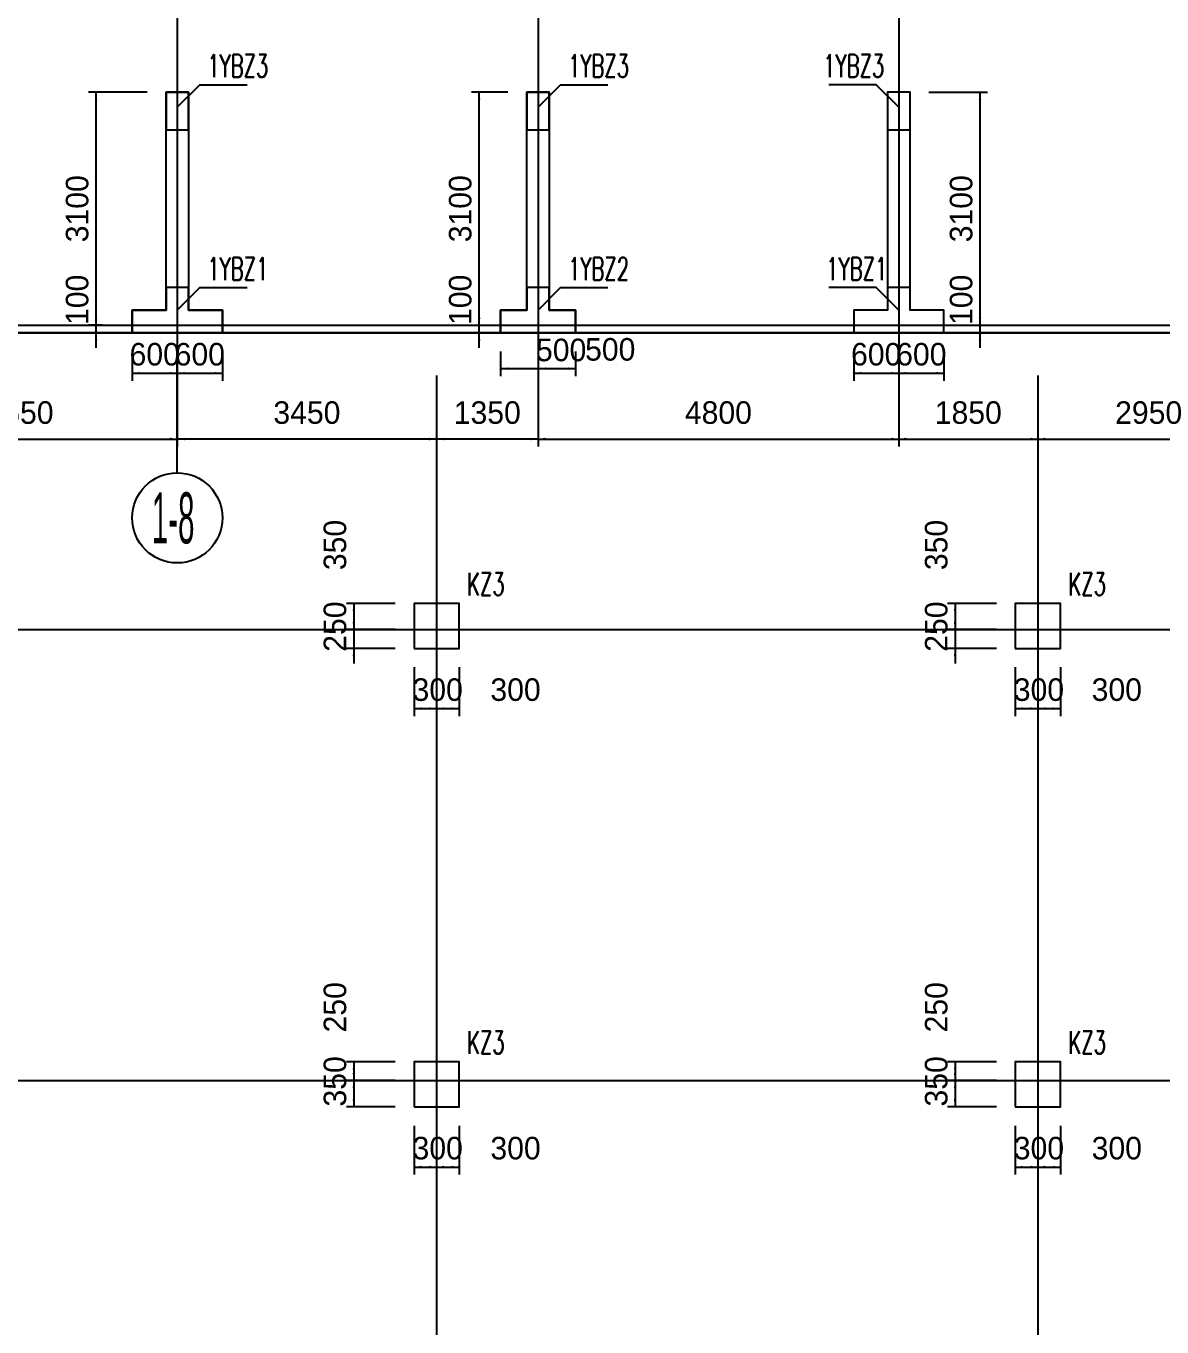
# Model space of a CAD drawing. Extents: x 19107 to 699106, y -67310 to 245688.
# Drawn here: x 621296 to 636410, y 203810 to 221119 of the extents above; entities that cross this region are included whole.
import ezdxf

# ---------------------------------------------------------------- set-up
doc = ezdxf.new("R2010")
doc.units = 0
doc.header["$LTSCALE"] = 100
doc.header["$MEASUREMENT"] = 0
doc.linetypes.add('DASHED', pattern=[19.05, 12.7, -6.35])
for name, color, linetype in [('b边缘构件', 235, 'Continuous'), ('COLU_DASH', 9, 'DASHED'), ('DIM', 3, 'Continuous'), ('DOTE', 253, 'Continuous'), ('L-AXIS', 3, 'Continuous'), ('wall-主楼', 2, 'Continuous'), ('小尺寸', 4, 'Continuous')]:
    doc.layers.add(name, color=color, linetype=linetype)
doc.layers.add('Select Column Frame Line', color=7, linetype='Continuous', lineweight=0)
doc.layers.add('Select Column Frame Position', color=7, linetype='Continuous', lineweight=0)
doc.styles.get("Standard").update_dxf_attribs({"font": 'standard'})
doc.styles.add('汉字', font='汉字')
doc.dimstyles.get("Standard").update_dxf_attribs({"dimtxt": 300, "dimasz": 100, "dimexe": 100, "dimexo": 250, "dimgap": 100, "dimtad": 0, "dimtoh": 1, "dimdec": 0, "dimdsep": 46, "dimcen": 0.09, "dimclrt": 7, "dimadec": 0, "dimazin": 0, "dimtfac": 1, "dimtdec": 4, "dimtofl": 0, "dimtmove": 0, "dimatfit": 3, "dimfxl": 1, "dimtolj": 1, "dimtzin": 0, "dimarcsym": 0})

# ---------------------------------------------------------------- blocks, each defined once
blk = doc.blocks.new('*D278')
at = {"layer": 'L-AXIS', "color": 0, "linetype": 'ByBlock', "lineweight": -2}
for p, q in [((632908, 216467), (632908, 215524)), ((634758, 216467), (634758, 215524)), ((632908, 215624), (634758, 215624))]:
    blk.add_line(p, q, dxfattribs=at)
for points in [[(632908, 215624), (633008, 215641), (633008, 215607)], [(634758, 215624), (634658, 215607), (634658, 215641)]]:
    blk.add_solid(points, dxfattribs=at)
at = {"layer": 'L-AXIS', "color": 7, "linetype": 'Continuous', "lineweight": -2, "insert": (633833, 215974), "char_height": 300, "width": 690, "attachment_point": 5, "style": '汉字'}
blk.add_mtext('1850', dxfattribs=at)
blk = doc.blocks.new('*D1127')
at = {"layer": 'L-AXIS', "color": 0, "linetype": 'ByBlock', "lineweight": -2}
for p, q in [((623308, 216467), (623308, 215524)), ((626758, 216467), (626758, 215524)), ((626758, 215624), (623308, 215624))]:
    blk.add_line(p, q, dxfattribs=at)
for points in [[(623308, 215624), (623408, 215641), (623408, 215607)], [(626758, 215624), (626658, 215607), (626658, 215641)]]:
    blk.add_solid(points, dxfattribs=at)
at = {"layer": 'L-AXIS', "color": 7, "linetype": 'Continuous', "lineweight": -2, "insert": (625033, 215974), "char_height": 300, "width": 785, "attachment_point": 5, "style": '汉字'}
blk.add_mtext('3450', dxfattribs=at)
blk = doc.blocks.new('*D1470')
at = {"layer": 'L-AXIS', "color": 0, "linetype": 'ByBlock', "lineweight": -2}
for p, q in [((618758, 216467), (618758, 215524)), ((623308, 216467), (623308, 215524)), ((618758, 215624), (623308, 215624))]:
    blk.add_line(p, q, dxfattribs=at)
for points in [[(618758, 215624), (618858, 215641), (618858, 215607)], [(623308, 215624), (623208, 215607), (623208, 215641)]]:
    blk.add_solid(points, dxfattribs=at)
at = {"layer": 'L-AXIS', "color": 7, "linetype": 'Continuous', "lineweight": -2, "insert": (621216, 215974), "char_height": 300, "width": 790, "attachment_point": 5, "style": '汉字'}
blk.add_mtext('4550', dxfattribs=at)
blk = doc.blocks.new('_AXISO')
blk.add_circle((0, 0), 0.5)
blk = doc.blocks.new('*D4788')
at = {"layer": 'L-AXIS', "color": 0, "linetype": 'ByBlock', "lineweight": -2}
for p, q in [((628108, 216467), (628108, 215524)), ((632908, 216467), (632908, 215524)), ((628108, 215624), (632908, 215624))]:
    blk.add_line(p, q, dxfattribs=at)
for points in [[(628108, 215624), (628208, 215641), (628208, 215607)], [(632908, 215624), (632808, 215607), (632808, 215641)]]:
    blk.add_solid(points, dxfattribs=at)
at = {"layer": 'L-AXIS', "color": 7, "linetype": 'Continuous', "lineweight": -2, "insert": (630508, 215974), "char_height": 300, "width": 790, "attachment_point": 5, "style": '汉字'}
blk.add_mtext('4800', dxfattribs=at)
blk = doc.blocks.new('*D5115')
at = {"layer": 'L-AXIS', "color": 0, "linetype": 'ByBlock', "lineweight": -2}
for p, q in [((626758, 216467), (626758, 215524)), ((628108, 216467), (628108, 215524)), ((628108, 215624), (626758, 215624))]:
    blk.add_line(p, q, dxfattribs=at)
for points in [[(626758, 215624), (626858, 215641), (626858, 215607)], [(628108, 215624), (628008, 215607), (628008, 215641)]]:
    blk.add_solid(points, dxfattribs=at)
at = {"layer": 'L-AXIS', "color": 7, "linetype": 'Continuous', "lineweight": -2, "insert": (627433, 215974), "char_height": 300, "width": 690, "attachment_point": 5, "style": '汉字'}
blk.add_mtext('1350', dxfattribs=at)
blk = doc.blocks.new('*D5135')
at = {"layer": 'L-AXIS', "color": 0, "linetype": 'ByBlock', "lineweight": -2}
for p, q in [((634758, 216467), (634758, 215524)), ((637708, 216467), (637708, 215524)), ((634758, 215624), (637708, 215624))]:
    blk.add_line(p, q, dxfattribs=at)
for points in [[(634758, 215624), (634858, 215641), (634858, 215607)], [(637708, 215624), (637608, 215607), (637608, 215641)]]:
    blk.add_solid(points, dxfattribs=at)
at = {"layer": 'L-AXIS', "color": 7, "linetype": 'Continuous', "lineweight": -2, "insert": (636233, 215974), "char_height": 300, "width": 775, "attachment_point": 5, "style": '汉字'}
blk.add_mtext('2950', dxfattribs=at)
blk = doc.blocks.new('*D1926')
at = {"layer": '小尺寸', "color": 0, "linetype": 'ByBlock', "lineweight": -2}
for p, q in [((622227, 216838), (622227, 217338)), ((622308, 217138), (622127, 217138)), ((622308, 217038), (622127, 217038))]:
    blk.add_line(p, q, dxfattribs=at)
for points in [[(622227, 217138), (622211, 217238), (622244, 217238)], [(622227, 217038), (622244, 216938), (622211, 216938)]]:
    blk.add_solid(points, dxfattribs=at)
at = {"layer": '小尺寸', "color": 7, "linetype": 'Continuous', "lineweight": -2, "insert": (621977, 217476), "char_height": 300, "width": 476.67, "attachment_point": 5, "rotation": 90, "style": '汉字'}
blk.add_mtext('100', dxfattribs=at)
blk = doc.blocks.new('*D2255')
at = {"layer": '小尺寸', "color": 0, "linetype": 'ByBlock', "lineweight": -2}
for p, q in [((622908, 220238), (622127, 220238)), ((622227, 217138), (622227, 220238)), ((622308, 217138), (622127, 217138))]:
    blk.add_line(p, q, dxfattribs=at)
for points in [[(622227, 220238), (622244, 220138), (622211, 220138)], [(622227, 217138), (622211, 217238), (622244, 217238)]]:
    blk.add_solid(points, dxfattribs=at)
at = {"layer": '小尺寸', "color": 7, "linetype": 'Continuous', "lineweight": -2, "insert": (621977, 218688), "char_height": 300, "width": 775, "attachment_point": 5, "rotation": 90, "style": '汉字'}
blk.add_mtext('3100', dxfattribs=at)
blk = doc.blocks.new('*D2574')
at = {"layer": '小尺寸', "color": 0, "linetype": 'ByBlock', "lineweight": -2}
for p, q in [((627608, 216788), (627608, 216461)), ((628108, 216788), (628108, 216461)), ((627608, 216561), (628108, 216561))]:
    blk.add_line(p, q, dxfattribs=at)
for points in [[(627608, 216561), (627708, 216577), (627708, 216544)], [(628108, 216561), (628008, 216544), (628008, 216577)]]:
    blk.add_solid(points, dxfattribs=at)
at = {"layer": '小尺寸', "color": 7, "linetype": 'Continuous', "lineweight": -2, "insert": (628416, 216807), "char_height": 300, "width": 566.67, "attachment_point": 5, "style": '汉字'}
blk.add_mtext('500', dxfattribs=at)
blk = doc.blocks.new('*D2896')
at = {"layer": '小尺寸', "color": 0, "linetype": 'ByBlock', "lineweight": -2}
for p, q in [((628108, 216788), (628108, 216461)), ((628608, 216788), (628608, 216461)), ((628108, 216561), (628608, 216561))]:
    blk.add_line(p, q, dxfattribs=at)
for points in [[(628108, 216561), (628208, 216577), (628208, 216544)], [(628608, 216561), (628508, 216544), (628508, 216577)]]:
    blk.add_solid(points, dxfattribs=at)
at = {"layer": '小尺寸', "color": 7, "linetype": 'Continuous', "lineweight": -2, "insert": (629069, 216815), "char_height": 300, "width": 566.67, "attachment_point": 5, "style": '汉字'}
blk.add_mtext('500', dxfattribs=at)
blk = doc.blocks.new('*D600')
at = {"layer": '小尺寸', "color": 0, "linetype": 'ByBlock', "lineweight": -2}
for p, q in [((627324, 216838), (627324, 217338)), ((627157, 217138), (627224, 217138)), ((627358, 217038), (627224, 217038))]:
    blk.add_line(p, q, dxfattribs=at)
for points in [[(627324, 217138), (627308, 217238), (627341, 217238)], [(627324, 217038), (627341, 216938), (627308, 216938)]]:
    blk.add_solid(points, dxfattribs=at)
at = {"layer": '小尺寸', "color": 7, "linetype": 'Continuous', "lineweight": -2, "insert": (627074, 217476), "char_height": 300, "width": 476.67, "attachment_point": 5, "rotation": 90, "style": '汉字'}
blk.add_mtext('100', dxfattribs=at)
blk = doc.blocks.new('*D934')
at = {"layer": '小尺寸', "color": 0, "linetype": 'ByBlock', "lineweight": -2}
for p, q in [((627708, 220238), (627224, 220238)), ((627324, 217138), (627324, 220238)), ((627157, 217138), (627224, 217138))]:
    blk.add_line(p, q, dxfattribs=at)
for points in [[(627324, 220238), (627341, 220138), (627308, 220138)], [(627324, 217138), (627308, 217238), (627341, 217238)]]:
    blk.add_solid(points, dxfattribs=at)
at = {"layer": '小尺寸', "color": 7, "linetype": 'Continuous', "lineweight": -2, "insert": (627074, 218688), "char_height": 300, "width": 775, "attachment_point": 5, "rotation": 90, "style": '汉字'}
blk.add_mtext('3100', dxfattribs=at)
blk = doc.blocks.new('*D4538')
at = {"layer": '小尺寸', "color": 0, "linetype": 'ByBlock', "lineweight": -2}
for p, q in [((633989, 216838), (633989, 217338)), ((633908, 217138), (634089, 217138)), ((633908, 217038), (634089, 217038))]:
    blk.add_line(p, q, dxfattribs=at)
for points in [[(633989, 217138), (633972, 217238), (634005, 217238)], [(633989, 217038), (634005, 216938), (633972, 216938)]]:
    blk.add_solid(points, dxfattribs=at)
at = {"layer": '小尺寸', "color": 7, "linetype": 'Continuous', "lineweight": -2, "insert": (633739, 217476), "char_height": 300, "width": 476.67, "attachment_point": 5, "rotation": 90, "style": '汉字'}
blk.add_mtext('100', dxfattribs=at)
blk = doc.blocks.new('*D4875')
at = {"layer": '小尺寸', "color": 0, "linetype": 'ByBlock', "lineweight": -2}
for p, q in [((633308, 220238), (634089, 220238)), ((633989, 217138), (633989, 220238)), ((633908, 217138), (634089, 217138))]:
    blk.add_line(p, q, dxfattribs=at)
for points in [[(633989, 220238), (634005, 220138), (633972, 220138)], [(633989, 217138), (633972, 217238), (634005, 217238)]]:
    blk.add_solid(points, dxfattribs=at)
at = {"layer": '小尺寸', "color": 7, "linetype": 'Continuous', "lineweight": -2, "insert": (633739, 218688), "char_height": 300, "width": 775, "attachment_point": 5, "rotation": 90, "style": '汉字'}
blk.add_mtext('3100', dxfattribs=at)
blk = doc.blocks.new('*D3828')
at = {"layer": '小尺寸', "color": 0, "linetype": 'ByBlock', "lineweight": -2}
for p, q in [((623308, 216788), (623308, 216400)), ((623908, 216788), (623908, 216400)), ((623308, 216500), (623908, 216500))]:
    blk.add_line(p, q, dxfattribs=at)
for points in [[(623308, 216500), (623408, 216517), (623408, 216483)], [(623908, 216500), (623808, 216483), (623808, 216517)]]:
    blk.add_solid(points, dxfattribs=at)
at = {"layer": '小尺寸', "color": 7, "linetype": 'Continuous', "lineweight": -2, "insert": (623608, 216750), "char_height": 300, "width": 556.67, "attachment_point": 5, "style": '汉字'}
blk.add_mtext('600', dxfattribs=at)
blk = doc.blocks.new('*D4159')
at = {"layer": '小尺寸', "color": 0, "linetype": 'ByBlock', "lineweight": -2}
for p, q in [((622708, 216788), (622708, 216400)), ((623308, 216788), (623308, 216400)), ((622708, 216500), (623308, 216500))]:
    blk.add_line(p, q, dxfattribs=at)
for points in [[(622708, 216500), (622808, 216517), (622808, 216483)], [(623308, 216500), (623208, 216483), (623208, 216517)]]:
    blk.add_solid(points, dxfattribs=at)
at = {"layer": '小尺寸', "color": 7, "linetype": 'Continuous', "lineweight": -2, "insert": (623008, 216750), "char_height": 300, "width": 556.67, "attachment_point": 5, "style": '汉字'}
blk.add_mtext('600', dxfattribs=at)
blk = doc.blocks.new('*D1856')
at = {"layer": '小尺寸', "color": 0, "linetype": 'ByBlock', "lineweight": -2}
for p, q in [((632908, 216788), (632908, 216400)), ((633508, 216788), (633508, 216400)), ((632908, 216500), (633508, 216500))]:
    blk.add_line(p, q, dxfattribs=at)
for points in [[(632908, 216500), (633008, 216517), (633008, 216483)], [(633508, 216500), (633408, 216483), (633408, 216517)]]:
    blk.add_solid(points, dxfattribs=at)
at = {"layer": '小尺寸', "color": 7, "linetype": 'Continuous', "lineweight": -2, "insert": (633208, 216750), "char_height": 300, "width": 556.67, "attachment_point": 5, "style": '汉字'}
blk.add_mtext('600', dxfattribs=at)
blk = doc.blocks.new('*D2190')
at = {"layer": '小尺寸', "color": 0, "linetype": 'ByBlock', "lineweight": -2}
for p, q in [((632308, 216788), (632308, 216400)), ((632908, 216788), (632908, 216400)), ((632308, 216500), (632908, 216500))]:
    blk.add_line(p, q, dxfattribs=at)
for points in [[(632308, 216500), (632408, 216517), (632408, 216483)], [(632908, 216500), (632808, 216483), (632808, 216517)]]:
    blk.add_solid(points, dxfattribs=at)
at = {"layer": '小尺寸', "color": 7, "linetype": 'Continuous', "lineweight": -2, "insert": (632608, 216750), "char_height": 300, "width": 556.67, "attachment_point": 5, "style": '汉字'}
blk.add_mtext('600', dxfattribs=at)
blk = doc.blocks.new('*D3455')
at = {"layer": 'DIM', "color": 0, "linetype": 'ByBlock', "lineweight": -2}
for p, q in [((634208, 207338), (633558, 207338)), ((633658, 207338), (633658, 207088)), ((634208, 207088), (633558, 207088))]:
    blk.add_line(p, q, dxfattribs=at)
for points in [[(633658, 207338), (633675, 207238), (633641, 207238)], [(633658, 207088), (633641, 207188), (633675, 207188)]]:
    blk.add_solid(points, dxfattribs=at)
at = {"layer": 'DIM', "color": 7, "linetype": 'Continuous', "lineweight": -2, "insert": (633408, 208064), "char_height": 300, "width": 566.67, "attachment_point": 5, "rotation": 90, "style": '汉字'}
blk.add_mtext('250', dxfattribs=at)
blk = doc.blocks.new('*D3818')
at = {"layer": 'DIM', "color": 0, "linetype": 'ByBlock', "lineweight": -2}
for p, q in [((634208, 207088), (633558, 207088)), ((633658, 207088), (633658, 206738)), ((634208, 206738), (633558, 206738))]:
    blk.add_line(p, q, dxfattribs=at)
for points in [[(633658, 207088), (633675, 206988), (633641, 206988)], [(633658, 206738), (633641, 206838), (633675, 206838)]]:
    blk.add_solid(points, dxfattribs=at)
at = {"layer": 'DIM', "color": 7, "linetype": 'Continuous', "lineweight": -2, "insert": (633408, 207078), "char_height": 300, "width": 566.67, "attachment_point": 5, "rotation": 90, "style": '汉字'}
blk.add_mtext('350', dxfattribs=at)
blk = doc.blocks.new('*D1510')
at = {"layer": 'DIM', "color": 0, "linetype": 'ByBlock', "lineweight": -2}
for p, q in [((634458, 206488), (634458, 205838)), ((634758, 206488), (634758, 205838)), ((634458, 205938), (634758, 205938))]:
    blk.add_line(p, q, dxfattribs=at)
for points in [[(634458, 205938), (634558, 205955), (634558, 205921)], [(634758, 205938), (634658, 205921), (634658, 205955)]]:
    blk.add_solid(points, dxfattribs=at)
at = {"layer": 'DIM', "color": 7, "linetype": 'Continuous', "lineweight": -2, "insert": (634773, 206188), "char_height": 300, "width": 566.67, "attachment_point": 5, "style": '汉字'}
blk.add_mtext('300', dxfattribs=at)
blk = doc.blocks.new('*D1870')
at = {"layer": 'DIM', "color": 0, "linetype": 'ByBlock', "lineweight": -2}
for p, q in [((634758, 206488), (634758, 205838)), ((635058, 206488), (635058, 205838)), ((634758, 205938), (635058, 205938))]:
    blk.add_line(p, q, dxfattribs=at)
for points in [[(634758, 205938), (634858, 205955), (634858, 205921)], [(635058, 205938), (634958, 205921), (634958, 205955)]]:
    blk.add_solid(points, dxfattribs=at)
at = {"layer": 'DIM', "color": 7, "linetype": 'Continuous', "lineweight": -2, "insert": (635809, 206188), "char_height": 300, "width": 566.67, "attachment_point": 5, "style": '汉字'}
blk.add_mtext('300', dxfattribs=at)
blk = doc.blocks.new('*D2192')
at = {"layer": 'DIM', "color": 0, "linetype": 'ByBlock', "lineweight": -2}
for p, q in [((626208, 207338), (625558, 207338)), ((625658, 207338), (625658, 207088)), ((626208, 207088), (625558, 207088))]:
    blk.add_line(p, q, dxfattribs=at)
for points in [[(625658, 207338), (625675, 207238), (625641, 207238)], [(625658, 207088), (625641, 207188), (625675, 207188)]]:
    blk.add_solid(points, dxfattribs=at)
at = {"layer": 'DIM', "color": 7, "linetype": 'Continuous', "lineweight": -2, "insert": (625408, 208064), "char_height": 300, "width": 566.67, "attachment_point": 5, "rotation": 90, "style": '汉字'}
blk.add_mtext('250', dxfattribs=at)
blk = doc.blocks.new('*D2228')
at = {"layer": 'DIM', "color": 0, "linetype": 'ByBlock', "lineweight": -2}
for p, q in [((626208, 207088), (625558, 207088)), ((625658, 207088), (625658, 206738)), ((626208, 206738), (625558, 206738))]:
    blk.add_line(p, q, dxfattribs=at)
for points in [[(625658, 207088), (625675, 206988), (625641, 206988)], [(625658, 206738), (625641, 206838), (625675, 206838)]]:
    blk.add_solid(points, dxfattribs=at)
at = {"layer": 'DIM', "color": 7, "linetype": 'Continuous', "lineweight": -2, "insert": (625408, 207078), "char_height": 300, "width": 566.67, "attachment_point": 5, "rotation": 90, "style": '汉字'}
blk.add_mtext('350', dxfattribs=at)
blk = doc.blocks.new('*D2530')
at = {"layer": 'DIM', "color": 0, "linetype": 'ByBlock', "lineweight": -2}
for p, q in [((626458, 206488), (626458, 205838)), ((626758, 206488), (626758, 205838)), ((626458, 205938), (626758, 205938))]:
    blk.add_line(p, q, dxfattribs=at)
for points in [[(626458, 205938), (626558, 205955), (626558, 205921)], [(626758, 205938), (626658, 205921), (626658, 205955)]]:
    blk.add_solid(points, dxfattribs=at)
at = {"layer": 'DIM', "color": 7, "linetype": 'Continuous', "lineweight": -2, "insert": (626773, 206188), "char_height": 300, "width": 566.67, "attachment_point": 5, "style": '汉字'}
blk.add_mtext('300', dxfattribs=at)
blk = doc.blocks.new('*D267')
at = {"layer": 'DIM', "color": 0, "linetype": 'ByBlock', "lineweight": -2}
for p, q in [((626758, 206488), (626758, 205838)), ((627058, 206488), (627058, 205838)), ((626758, 205938), (627058, 205938))]:
    blk.add_line(p, q, dxfattribs=at)
for points in [[(626758, 205938), (626858, 205955), (626858, 205921)], [(627058, 205938), (626958, 205921), (626958, 205955)]]:
    blk.add_solid(points, dxfattribs=at)
at = {"layer": 'DIM', "color": 7, "linetype": 'Continuous', "lineweight": -2, "insert": (627809, 206188), "char_height": 300, "width": 566.67, "attachment_point": 5, "style": '汉字'}
blk.add_mtext('300', dxfattribs=at)
blk = doc.blocks.new('*D4601')
at = {"layer": 'DIM', "color": 0, "linetype": 'ByBlock', "lineweight": -2}
for p, q in [((634208, 213438), (633558, 213438)), ((633658, 213438), (633658, 213088)), ((634208, 213088), (633558, 213088))]:
    blk.add_line(p, q, dxfattribs=at)
for points in [[(633658, 213438), (633675, 213338), (633641, 213338)], [(633658, 213088), (633641, 213188), (633675, 213188)]]:
    blk.add_solid(points, dxfattribs=at)
at = {"layer": 'DIM', "color": 7, "linetype": 'Continuous', "lineweight": -2, "insert": (633408, 214214), "char_height": 300, "width": 566.67, "attachment_point": 5, "rotation": 90, "style": '汉字'}
blk.add_mtext('350', dxfattribs=at)
blk = doc.blocks.new('*D4973')
at = {"layer": 'DIM', "color": 0, "linetype": 'ByBlock', "lineweight": -2}
for p, q in [((633658, 213288), (633658, 212638)), ((634208, 213088), (633558, 213088)), ((634208, 212838), (633558, 212838))]:
    blk.add_line(p, q, dxfattribs=at)
for points in [[(633658, 213088), (633641, 213188), (633675, 213188)], [(633658, 212838), (633675, 212738), (633641, 212738)]]:
    blk.add_solid(points, dxfattribs=at)
at = {"layer": 'DIM', "color": 7, "linetype": 'Continuous', "lineweight": -2, "insert": (633408, 213128), "char_height": 300, "width": 566.67, "attachment_point": 5, "rotation": 90, "style": '汉字'}
blk.add_mtext('250', dxfattribs=at)
blk = doc.blocks.new('*D5292')
at = {"layer": 'DIM', "color": 0, "linetype": 'ByBlock', "lineweight": -2}
for p, q in [((634458, 212588), (634458, 211938)), ((634758, 212588), (634758, 211938)), ((634458, 212038), (634758, 212038))]:
    blk.add_line(p, q, dxfattribs=at)
for points in [[(634458, 212038), (634558, 212055), (634558, 212021)], [(634758, 212038), (634658, 212021), (634658, 212055)]]:
    blk.add_solid(points, dxfattribs=at)
at = {"layer": 'DIM', "color": 7, "linetype": 'Continuous', "lineweight": -2, "insert": (634773, 212288), "char_height": 300, "width": 566.67, "attachment_point": 5, "style": '汉字'}
blk.add_mtext('300', dxfattribs=at)
blk = doc.blocks.new('*D2985')
at = {"layer": 'DIM', "color": 0, "linetype": 'ByBlock', "lineweight": -2}
for p, q in [((634758, 212588), (634758, 211938)), ((635058, 212588), (635058, 211938)), ((634758, 212038), (635058, 212038))]:
    blk.add_line(p, q, dxfattribs=at)
for points in [[(634758, 212038), (634858, 212055), (634858, 212021)], [(635058, 212038), (634958, 212021), (634958, 212055)]]:
    blk.add_solid(points, dxfattribs=at)
at = {"layer": 'DIM', "color": 7, "linetype": 'Continuous', "lineweight": -2, "insert": (635809, 212288), "char_height": 300, "width": 566.67, "attachment_point": 5, "style": '汉字'}
blk.add_mtext('300', dxfattribs=at)
blk = doc.blocks.new('*D3302')
at = {"layer": 'DIM', "color": 0, "linetype": 'ByBlock', "lineweight": -2}
for p, q in [((626208, 213438), (625558, 213438)), ((625658, 213438), (625658, 213088)), ((626208, 213088), (625558, 213088))]:
    blk.add_line(p, q, dxfattribs=at)
for points in [[(625658, 213438), (625675, 213338), (625641, 213338)], [(625658, 213088), (625641, 213188), (625675, 213188)]]:
    blk.add_solid(points, dxfattribs=at)
at = {"layer": 'DIM', "color": 7, "linetype": 'Continuous', "lineweight": -2, "insert": (625408, 214214), "char_height": 300, "width": 566.67, "attachment_point": 5, "rotation": 90, "style": '汉字'}
blk.add_mtext('350', dxfattribs=at)
blk = doc.blocks.new('*D3672')
at = {"layer": 'DIM', "color": 0, "linetype": 'ByBlock', "lineweight": -2}
for p, q in [((625658, 213288), (625658, 212638)), ((626208, 213088), (625558, 213088)), ((626208, 212838), (625558, 212838))]:
    blk.add_line(p, q, dxfattribs=at)
for points in [[(625658, 213088), (625641, 213188), (625675, 213188)], [(625658, 212838), (625675, 212738), (625641, 212738)]]:
    blk.add_solid(points, dxfattribs=at)
at = {"layer": 'DIM', "color": 7, "linetype": 'Continuous', "lineweight": -2, "insert": (625408, 213128), "char_height": 300, "width": 566.67, "attachment_point": 5, "rotation": 90, "style": '汉字'}
blk.add_mtext('250', dxfattribs=at)
blk = doc.blocks.new('*D3991')
at = {"layer": 'DIM', "color": 0, "linetype": 'ByBlock', "lineweight": -2}
for p, q in [((626458, 212588), (626458, 211938)), ((626758, 212588), (626758, 211938)), ((626458, 212038), (626758, 212038))]:
    blk.add_line(p, q, dxfattribs=at)
for points in [[(626458, 212038), (626558, 212055), (626558, 212021)], [(626758, 212038), (626658, 212021), (626658, 212055)]]:
    blk.add_solid(points, dxfattribs=at)
at = {"layer": 'DIM', "color": 7, "linetype": 'Continuous', "lineweight": -2, "insert": (626773, 212288), "char_height": 300, "width": 566.67, "attachment_point": 5, "style": '汉字'}
blk.add_mtext('300', dxfattribs=at)
blk = doc.blocks.new('*D1633')
at = {"layer": 'DIM', "color": 0, "linetype": 'ByBlock', "lineweight": -2}
for p, q in [((626758, 212588), (626758, 211938)), ((627058, 212588), (627058, 211938)), ((626758, 212038), (627058, 212038))]:
    blk.add_line(p, q, dxfattribs=at)
for points in [[(626758, 212038), (626858, 212055), (626858, 212021)], [(627058, 212038), (626958, 212021), (626958, 212055)]]:
    blk.add_solid(points, dxfattribs=at)
at = {"layer": 'DIM', "color": 7, "linetype": 'Continuous', "lineweight": -2, "insert": (627809, 212288), "char_height": 300, "width": 566.67, "attachment_point": 5, "style": '汉字'}
blk.add_mtext('300', dxfattribs=at)

msp = doc.modelspace()

# ---------------------------------------------------------------- linework, layer by layer
at = {"color": 1, "lineweight": 30}
msp.add_lwpolyline([(604008.1, 230737.9), (604008.1, 228587.9), (603408.1, 228587.9), (603408.1, 225137.9), (604008.1, 225137.9), (604008.1, 222137.9), (608308.1, 222137.9), (608308.1, 217037.9), (652208.1, 217037.9)], dxfattribs=at)
at = {"layer": 'b边缘构件'}
for points in [[(623158.1, 220237.9), (623458.1, 220237.9)], [(627958.1, 220237.9), (628258.1, 220237.9)], [(633058.1, 220237.9), (632758.1, 220237.9)], [(627608.1, 217337.9), (627958.1, 217337.9)], [(627608.1, 217037.9), (627608.1, 217337.9)], [(628258.1, 217337.9), (628608.1, 217337.9)], [(628608.1, 217337.9), (628608.1, 217037.9)], [(627608.1, 217037.9), (627958.1, 217037.9)], [(627958.1, 217037.9), (628608.1, 217037.9)]]:
    msp.add_lwpolyline(points, dxfattribs=at)
at = {"layer": 'COLU_DASH'}
for p, q in [((623158.1, 219737.9), (623458.1, 219737.9)), ((627958.1, 219737.9), (628258.1, 219737.9)), ((632758.1, 219737.9), (633058.1, 219737.9))]:
    msp.add_line(p, q, dxfattribs=at)
at = {"layer": 'DOTE'}
for p, q in [((632908.1, 234260.7), (632908.1, 216466.5)), ((623308.1, 234041.4), (623308.1, 216247.2)), ((628108.1, 225237.9), (628108.1, 216466.5)), ((608408.1, 217137.9), (664768.6, 217137.9)), ((626758.1, 216330.8), (626758.1, 179087.9)), ((634758.1, 216271.9), (634758.1, 167587.9)), ((488717.2, 213087.9), (664518.6, 213087.9)), ((488958, 207087.9), (664518.6, 207087.9))]:
    msp.add_line(p, q, dxfattribs=at)
at = {"layer": 'L-AXIS'}
msp.add_line((623308.1, 215174.9), (623308.1, 216716.5), dxfattribs=at)
at = {"layer": 'Select Column Frame Line', "color": 200, "linetype": 'Continuous', "lineweight": -3}
for points in [[(623308.1, 220037.9), (623608.1, 220337.9), (624238.1, 220337.9)], [(628108.1, 220037.9), (628408.1, 220337.9), (629038.1, 220337.9)], [(632908.1, 220037.9), (632608.1, 220337.9), (631978.1, 220337.9)], [(623308.1, 217337.9), (623608.1, 217637.9), (624238.1, 217637.9)], [(628108.1, 217337.9), (628408.1, 217637.9), (629038.1, 217637.9)], [(632908.1, 217337.9), (632608.1, 217637.9), (631978.1, 217637.9)]]:
    msp.add_lwpolyline(points, dxfattribs=at)
at = {"layer": 'Select Column Frame Position', "color": 235, "linetype": 'Continuous', "lineweight": -3}
for points in [[(623158.1, 220237.9), (623158.1, 219737.9), (623458.1, 219737.9), (623458.1, 220237.9), (623158.1, 220237.9)], [(627958.1, 220237.9), (627958.1, 219737.9), (628258.1, 219737.9), (628258.1, 220237.9), (627958.1, 220237.9)], [(632758.1, 220237.9), (632758.1, 219737.9), (633058.1, 219737.9), (633058.1, 220237.9), (632758.1, 220237.9)], [(622708.1, 217337.9), (622708.1, 217037.9), (623908.1, 217037.9), (623908.1, 217337.9), (623458.1, 217337.9), (623458.1, 217637.9), (623158.1, 217637.9), (623158.1, 217337.9), (622708.1, 217337.9)], [(627608.1, 217337.9), (627608.1, 217037.9), (628608.1, 217037.9), (628608.1, 217337.9), (628258.1, 217337.9), (628258.1, 217637.9), (627958.1, 217637.9), (627958.1, 217337.9), (627608.1, 217337.9)], [(632308.1, 217337.9), (632308.1, 217037.9), (633508.1, 217037.9), (633508.1, 217337.9), (633058.1, 217337.9), (633058.1, 217637.9), (632758.1, 217637.9), (632758.1, 217337.9), (632308.1, 217337.9)]]:
    msp.add_lwpolyline(points, dxfattribs=at)
at = {"layer": 'Select Column Frame Position', "color": 7, "linetype": 'Continuous', "lineweight": -3}
for points in [[(626458.1, 212837.9), (627058.1, 212837.9), (627058.1, 213437.9), (626458.1, 213437.9), (626458.1, 212837.9)], [(634458.1, 212837.9), (635058.1, 212837.9), (635058.1, 213437.9), (634458.1, 213437.9), (634458.1, 212837.9)], [(626458.1, 206737.9), (627058.1, 206737.9), (627058.1, 207337.9), (626458.1, 207337.9), (626458.1, 206737.9)], [(634458.1, 206737.9), (635058.1, 206737.9), (635058.1, 207337.9), (634458.1, 207337.9), (634458.1, 206737.9)]]:
    msp.add_lwpolyline(points, dxfattribs=at)
at = {"layer": 'wall-主楼'}
for points in [[(622708.1, 217037.9), (622708.1, 217337.9), (623158.1, 217337.9), (623158.1, 220237.9), (623458.1, 220237.9), (623458.1, 217337.9), (623908.1, 217337.9), (623908.1, 217037.9)], [(627608.1, 217037.9), (627608.1, 217337.9), (627958.1, 217337.9), (627958.1, 220237.9), (628258.1, 220237.9), (628258.1, 217337.9), (628608.1, 217337.9), (628608.1, 217037.9)], [(633508.1, 217037.9), (633508.1, 217337.9), (633058.1, 217337.9), (633058.1, 220237.9), (632758.1, 220237.9), (632758.1, 217337.9), (632308.1, 217337.9), (632308.1, 217037.9)]]:
    msp.add_lwpolyline(points, close=True, dxfattribs=at)

# ---------------------------------------------------------------- block references
at = {"layer": 'L-AXIS'}
ref = msp.add_blockref('_AXISO', (623308.1, 214574.9), dxfattribs=dict(at, xscale=1199.999999999997, yscale=1200, rotation=359.9996457873818))
ref.add_attrib('A', '1-8', (622968.7, 214235.5), dxfattribs={"height": 678.82, "style": '汉字', "width": 0.433333})

# ---------------------------------------------------------------- texts
at = {"color": 200, "linetype": 'Continuous', "lineweight": -3, "width": 0.7}
for s, p in [('1YBZ3', (623708.1, 220437.9)), ('1YBZ3', (628508.1, 220437.9)), ('1YBZ1', (623708.1, 217737.9)), ('1YBZ2', (628508.1, 217737.9)), ('KZ3', (627164.1, 213544)), ('KZ3', (635164.1, 213544)), ('KZ3', (627164.1, 207444)), ('KZ3', (635164.1, 207444))]:
    msp.add_text(s, height=300, dxfattribs=at).set_placement(p)
for s, p in [('1YBZ3', (631902.3, 220437.9)), ('1YBZ1', (631942.7, 217737.9))]:
    msp.add_text(s, height=300, rotation=360, dxfattribs=at).set_placement(p)

# ---------------------------------------------------------------- dimensions: what is measured, and where the dimension line sits
at = {"layer": 'DIM', "color": 200}
for p1, p2, picture, middle in [((626458.1, 213437.9), (626458.1, 213087.9), '*D3302', (625408.1, 213656)), ((634458.1, 213437.9), (634458.1, 213087.9), '*D4601', (633408.1, 213656)), ((626458.1, 213087.9), (626458.1, 212837.9), '*D3672', (625408.1, 212619.9)), ((634458.1, 213087.9), (634458.1, 212837.9), '*D4973', (633408.1, 212619.9)), ((626458.1, 212837.9), (626758.1, 212837.9), '*D3991', (626240, 212287.9)), ((626758.1, 212837.9), (627058.1, 212837.9), '*D1633', (627276.1, 212287.9)), ((634458.1, 212837.9), (634758.1, 212837.9), '*D5292', (634240, 212287.9)), ((634758.1, 212837.9), (635058.1, 212837.9), '*D2985', (635276.1, 212287.9)), ((626458.1, 207337.9), (626458.1, 207087.9), '*D2192', (625408.1, 207556)), ((634458.1, 207337.9), (634458.1, 207087.9), '*D3455', (633408.1, 207556)), ((626458.1, 207087.9), (626458.1, 206737.9), '*D2228', (625408.1, 206519.9)), ((634458.1, 207087.9), (634458.1, 206737.9), '*D3818', (633408.1, 206519.9)), ((626458.1, 206737.9), (626758.1, 206737.9), '*D2530', (626240, 206187.9)), ((626758.1, 206737.9), (627058.1, 206737.9), '*D267', (627276.1, 206187.9)), ((634458.1, 206737.9), (634758.1, 206737.9), '*D1510', (634240, 206187.9)), ((634758.1, 206737.9), (635058.1, 206737.9), '*D1870', (635276.1, 206187.9))]:
    dim = msp.add_aligned_dim(p1=p1, p2=p2, distance=-800, dimstyle='Standard', dxfattribs=at)
    dim.commit()
    dim.dimension.update_dxf_attribs({"geometry": picture, "text_midpoint": middle})
at = {"layer": 'L-AXIS'}
for base, p1, p2, picture, middle in [((623308.1, 215624.1), (618758.1, 216716.5), (623308.1, 216716.5), '*D1470', (621216.2, 215974.1)), ((632908.1, 215624.1), (628108.1, 216716.5), (632908.1, 216716.5), '*D4788', (630508.1, 215974.1)), ((634758.1, 215624.1), (632908.1, 216716.5), (634758.1, 216716.5), '*D278', (633833.1, 215974.1)), ((637708.1, 215624.1), (634758.1, 216716.5), (637708.1, 216716.5), '*D5135', (636233.1, 215974.1))]:
    dim = msp.add_linear_dim(base=base, p1=p1, p2=p2, dimstyle='Standard', dxfattribs=at)
    dim.commit()
    dim.dimension.update_dxf_attribs({"geometry": picture, "text_midpoint": middle})
for base, p1, p2, picture, middle in [((623308.1, 215624.1), (626758.1, 216716.5), (623308.1, 216716.5), '*D1127', (625033.1, 215974.1)), ((626758.1, 215624.1), (628108.1, 216716.5), (626758.1, 216716.5), '*D5115', (627433.1, 215974.1))]:
    dim = msp.add_linear_dim(base=base, p1=p1, p2=p2, angle=180, dimstyle='Standard', dxfattribs=at)
    dim.commit()
    dim.dimension.update_dxf_attribs({"geometry": picture, "text_midpoint": middle})
at = {"layer": '小尺寸'}
for base, p1, p2, picture, middle in [((622227.5, 220237.9), (622558.1, 217137.9), (623158.1, 220237.9), '*D2255', (621977.5, 218687.9)), ((627324.3, 220237.9), (627407.1, 217137.9), (627958.1, 220237.9), '*D934', (627074.3, 218687.9)), ((633988.7, 220237.9), (633658.1, 217137.9), (633058.1, 220237.9), '*D4875', (633738.7, 218687.9)), ((622227.5, 217137.9), (622558.1, 217037.9), (622558.1, 217137.9), '*D1926', (621977.5, 217087.9)), ((627324.3, 217137.9), (627608.1, 217037.9), (627407.1, 217137.9), '*D600', (627074.3, 217087.9)), ((633988.7, 217137.9), (633658.1, 217037.9), (633658.1, 217137.9), '*D4538', (633738.7, 217087.9))]:
    dim = msp.add_linear_dim(base=base, p1=p1, p2=p2, angle=90, dimstyle='Standard', dxfattribs=at)
    dim.commit()
    dim.dimension.update_dxf_attribs({"geometry": picture, "text_midpoint": middle})
for base, p1, p2, picture, middle in [((623308.1, 216500.1), (622708.1, 217037.9), (623308.1, 217037.9), '*D4159', (623008.1, 216750.1)), ((623908.1, 216500.1), (623308.1, 217037.9), (623908.1, 217037.9), '*D3828', (623608.1, 216750.1)), ((628108.1, 216560.5), (627608.1, 217037.9), (628108.1, 217037.9), '*D2574', (627782.7, 216806.6)), ((628608.1, 216560.5), (628108.1, 217037.9), (628608.1, 217037.9), '*D2896', (628435.5, 216815.2)), ((632908.1, 216500.1), (632308.1, 217037.9), (632908.1, 217037.9), '*D2190', (632608.1, 216750.1)), ((633508.1, 216500.1), (632908.1, 217037.9), (633508.1, 217037.9), '*D1856', (633208.1, 216750.1))]:
    dim = msp.add_linear_dim(base=base, p1=p1, p2=p2, dimstyle='Standard', dxfattribs=at)
    dim.commit()
    dim.dimension.update_dxf_attribs({"geometry": picture, "text_midpoint": middle})

doc.saveas('drawing.dxf')
